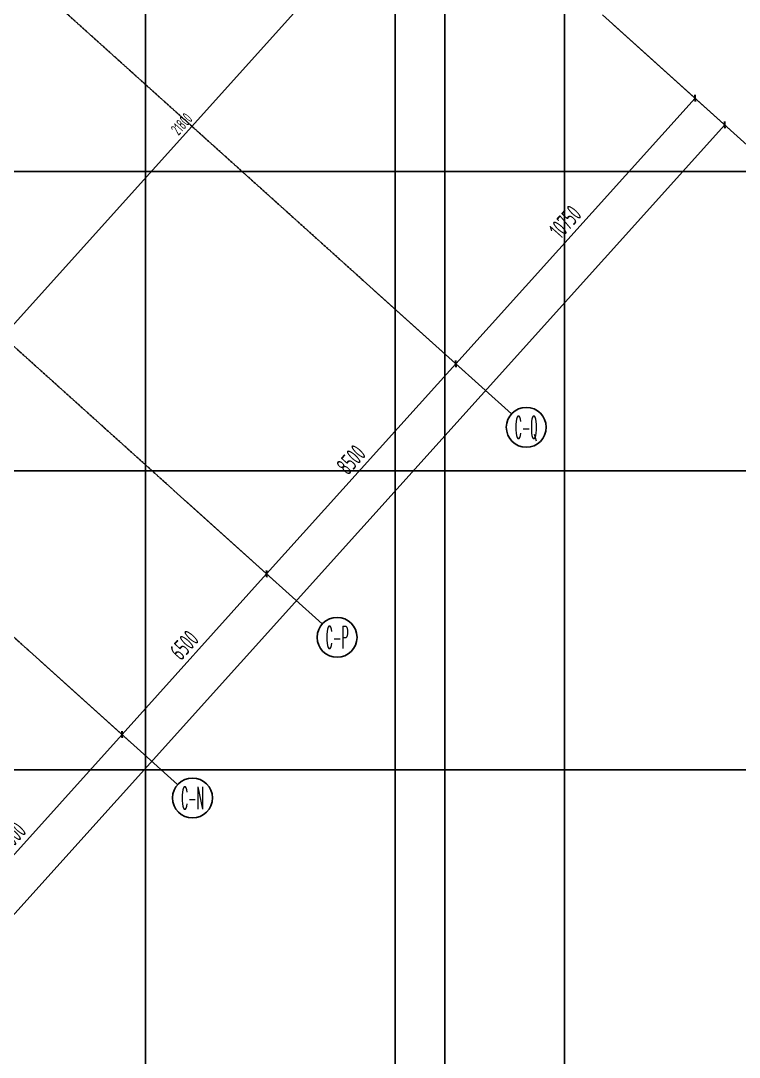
# Model space of a CAD drawing. Extents: x -20827274 to 1300756471, y -549375 to 3431892.
# Drawn here: x 73986 to 95591, y -309151 to -277979 of the extents above; entities that cross this region are included whole.
import ezdxf
from ezdxf.enums import TextEntityAlignment as Align

# ---------------------------------------------------------------- set-up
doc = ezdxf.new("R2010")
doc.units = 0
doc.header["$LTSCALE"] = 10
doc.linetypes.add('暖附图底图$0$DASH', pattern=[0.35, 0.25, -0.1])
doc.linetypes.add('暖附图底图$0$DOTE', pattern=[2.42, 2, -0.2, 0.02, -0.2])
for name, color, linetype in [('1-zs', 3, 'Continuous'), ('AXIS_TEXT', 7, 'Continuous'), ('H-TH_DIM', 3, 'Continuous'), ('暖附图底图$0$1-标注暖通', 8, 'Continuous'), ('暖附图底图$0$AXIS', 8, 'Continuous'), ('暖附图底图$0$AXIS_TEXT', 8, 'Continuous'), ('暖附图底图$0$DOTE', 8, 'Continuous')]:
    doc.layers.add(name, color=color, linetype=linetype)
doc.styles.add('8B2_02_T3', font='tssdeng.shx', dxfattribs={"width": 0.6, "bigfont": 'TSSDCHN.shx'})
doc.styles.add('COMPLEX', font='COMPLEX.shx', dxfattribs={"width": 0.65})
doc.styles.add('暖附图底图$0$8B2_02_T3', font='tssdeng.shx', dxfattribs={"width": 0.6, "bigfont": 'TSSDCHN.shx'})
doc.styles.add('暖附图底图$0$_TCH_AXIS', font='COMPLEX', dxfattribs={"bigfont": 'GBCBIG'})
doc.dimstyles.new('_TCH_ARCH&&100', dxfattribs={"dimtxt": 350, "dimasz": 100, "dimexe": 250, "dimexo": 300, "dimgap": 100, "dimtad": 1, "dimdec": 0, "dimrnd": 50, "dimzin": 0, "dimdsep": 46, "dimtxsty": '8B2_02_T3', "dimblk": 'ARCHTICK', "dimcen": 0.09, "dimclrt": 7, "dimazin": 2, "dimtfac": 1, "dimtdec": 0, "dimtix": 1, "dimtmove": 2, "dimatfit": 3, "dimfxl": 0, "dimtolj": 1, "dimtzin": 0, "dimarcsym": 0})
doc.dimstyles.new('暖附图底图$0$_TCH_ARCH&&150', dxfattribs={"dimtxt": 525, "dimasz": 150, "dimexe": 375, "dimexo": 450, "dimgap": 150, "dimtad": 1, "dimdec": 0, "dimrnd": 50, "dimzin": 0, "dimdsep": 46, "dimtxsty": '暖附图底图$0$8B2_02_T3', "dimblk": '暖附图底图$0$_ArchTick', "dimcen": 0.09, "dimclrt": 7, "dimazin": 2, "dimtfac": 1, "dimtdec": 0, "dimtix": 1, "dimtmove": 2, "dimatfit": 3, "dimfxl": 0, "dimtolj": 1, "dimtzin": 0, "dimarcsym": 0})

# ---------------------------------------------------------------- blocks, each defined once
blk = doc.blocks.new('_AXISO')
blk.add_circle((0, 0), 0.5)
at = {"layer": 'AXIS_TEXT', "style": 'COMPLEX', "width": 1.041667}
blk.add_attdef('A', text='', height=0.56, dxfattribs=at).set_placement((-0.25, -0.28), (0.25, -0.28), align=Align.FIT)
blk = doc.blocks.new('暖附图底图$0$_ArchTick')
at = {"color": 0, "linetype": 'ByBlock', "const_width": 0.4}
blk.add_lwpolyline([(-0.5, -0.5), (0.5, 0.5)], dxfattribs=at)
blk = doc.blocks.new('*D3353')
at = {"layer": 'Defpoints', "color": 0, "transparency": 16777216}
for p in [(91475, -277801), (95154, -281113), (1979, -377196)]:
    blk.add_point(p, dxfattribs=at)
at = {"layer": '暖附图底图$0$AXIS', "color": 0, "lineweight": -2, "transparency": 16777216}
for p, q in [((91809, -278102), (95432, -281364)), ((5657, -380508), (95154, -281113)), ((2313, -377497), (5936, -380759))]:
    blk.add_line(p, q, dxfattribs=at)
at = {"layer": '暖附图底图$0$AXIS', "color": 0, "lineweight": -2, "transparency": 16777216, "xscale": 150, "yscale": 150, "zscale": 150}
for p, rotation in [((95154, -281113), 47.99999999999579), ((5657, -380508), 227.9999999999958)]:
    blk.add_blockref('暖附图底图$0$_ArchTick', p, dxfattribs=dict(at, rotation=rotation))
at = {"layer": '暖附图底图$0$AXIS', "color": 7, "transparency": 16777216, "insert": (50099, -330535), "char_height": 525, "attachment_point": 5, "rotation": 48, "style": '暖附图底图$0$8B2_02_T3'}
blk.add_mtext('\\A1;133750', dxfattribs=at)
blk = doc.blocks.new('*D3365')
at = {"layer": 'Defpoints', "color": 0, "transparency": 16777216}
for p in [(74245, -296937), (77032, -299446), (68223, -303625)]:
    blk.add_point(p, dxfattribs=at)
at = {"layer": '暖附图底图$0$AXIS', "color": 0, "lineweight": -2, "transparency": 16777216}
for p, q in [((74579, -297238), (77310, -299697)), ((71010, -306134), (77032, -299446)), ((68557, -303926), (71288, -306385))]:
    blk.add_line(p, q, dxfattribs=at)
at = {"layer": '暖附图底图$0$AXIS', "color": 0, "lineweight": -2, "transparency": 16777216, "xscale": 150, "yscale": 150, "zscale": 150}
for p, rotation in [((77032, -299446), 47.99999999999577), ((71010, -306134), 227.9999999999958)]:
    blk.add_blockref('暖附图底图$0$_ArchTick', p, dxfattribs=dict(at, rotation=rotation))
at = {"layer": '暖附图底图$0$AXIS', "color": 7, "transparency": 16777216, "insert": (73714, -302514), "char_height": 525, "attachment_point": 5, "rotation": 48, "style": '暖附图底图$0$8B2_02_T3'}
blk.add_mtext('\\A1;9000', dxfattribs=at)
blk = doc.blocks.new('*D3366')
at = {"layer": 'Defpoints', "color": 0, "transparency": 16777216}
for p in [(78594, -292106), (81381, -294615), (74245, -296937)]:
    blk.add_point(p, dxfattribs=at)
at = {"layer": '暖附图底图$0$AXIS', "color": 0, "lineweight": -2, "transparency": 16777216}
for p, q in [((78929, -292407), (81660, -294866)), ((77032, -299446), (81381, -294615)), ((74579, -297238), (77310, -299697))]:
    blk.add_line(p, q, dxfattribs=at)
at = {"layer": '暖附图底图$0$AXIS', "color": 0, "lineweight": -2, "transparency": 16777216, "xscale": 150, "yscale": 150, "zscale": 150}
for p, rotation in [((81381, -294615), 47.99999999999583), ((77032, -299446), 227.9999999999959)]:
    blk.add_blockref('暖附图底图$0$_ArchTick', p, dxfattribs=dict(at, rotation=rotation))
at = {"layer": '暖附图底图$0$AXIS', "color": 7, "transparency": 16777216, "insert": (78900, -296755), "char_height": 525, "attachment_point": 5, "rotation": 48, "style": '暖附图底图$0$8B2_02_T3'}
blk.add_mtext('\\A1;6500', dxfattribs=at)
blk = doc.blocks.new('*D3367')
at = {"layer": 'Defpoints', "color": 0, "transparency": 16777216}
for p in [(84282, -285789), (87069, -288299), (78594, -292106)]:
    blk.add_point(p, dxfattribs=at)
at = {"layer": '暖附图底图$0$AXIS', "color": 0, "lineweight": -2, "transparency": 16777216}
for p, q in [((84616, -286091), (87347, -288550)), ((81381, -294615), (87069, -288299)), ((78929, -292407), (81660, -294866))]:
    blk.add_line(p, q, dxfattribs=at)
at = {"layer": '暖附图底图$0$AXIS', "color": 0, "lineweight": -2, "transparency": 16777216, "xscale": 150, "yscale": 150, "zscale": 150}
for p, rotation in [((87069, -288299), 47.99999999999585), ((81381, -294615), 227.9999999999959)]:
    blk.add_blockref('暖附图底图$0$_ArchTick', p, dxfattribs=dict(at, rotation=rotation))
at = {"layer": '暖附图底图$0$AXIS', "color": 7, "transparency": 16777216, "insert": (83918, -291181), "char_height": 525, "attachment_point": 5, "rotation": 48, "style": '暖附图底图$0$8B2_02_T3'}
blk.add_mtext('\\A1;8500', dxfattribs=at)
blk = doc.blocks.new('*D3368')
at = {"layer": 'Defpoints', "color": 0, "transparency": 16777216}
for p in [(91475, -277801), (94262, -280310), (84282, -285789)]:
    blk.add_point(p, dxfattribs=at)
at = {"layer": '暖附图底图$0$AXIS', "color": 0, "lineweight": -2, "transparency": 16777216}
for p, q in [((91809, -278102), (94541, -280561)), ((87069, -288299), (94262, -280310)), ((84616, -286091), (87347, -288550))]:
    blk.add_line(p, q, dxfattribs=at)
at = {"layer": '暖附图底图$0$AXIS', "color": 0, "lineweight": -2, "transparency": 16777216, "xscale": 150, "yscale": 150, "zscale": 150}
for p, rotation in [((94262, -280310), 47.99999999999567), ((87069, -288299), 227.9999999999957)]:
    blk.add_blockref('暖附图底图$0$_ArchTick', p, dxfattribs=dict(at, rotation=rotation))
at = {"layer": '暖附图底图$0$AXIS', "color": 7, "transparency": 16777216, "insert": (90359, -284028), "char_height": 525, "attachment_point": 5, "rotation": 48, "style": '暖附图底图$0$8B2_02_T3'}
blk.add_mtext('\\A1;10750', dxfattribs=at)
blk = doc.blocks.new('_ArchTick')
at = {"color": 0, "linetype": 'ByBlock', "const_width": 0.4}
blk.add_lwpolyline([(-0.5, -0.5), (0.5, 0.5)], dxfattribs=at)
blk = doc.blocks.new('*D1114')
at = {"layer": 'Defpoints', "color": 0, "transparency": 16777216}
for p in [(80814, -268202), (86325, -273164), (66221, -284409)]:
    blk.add_point(p, dxfattribs=at)
at = {"layer": 'H-TH_DIM', "color": 0, "lineweight": -2, "transparency": 16777216}
for p, q in [((81037, -268402), (86511, -273331)), ((71732, -289372), (86325, -273164)), ((66444, -284610), (71917, -289539))]:
    blk.add_line(p, q, dxfattribs=at)
at = {"layer": 'H-TH_DIM', "color": 0, "lineweight": -2, "transparency": 16777216, "xscale": 100, "yscale": 100, "zscale": 100}
for p, rotation in [((86325, -273164), 47.99999999999576), ((71732, -289372), 227.9999999999958)]:
    blk.add_blockref('_ArchTick', p, dxfattribs=dict(at, rotation=rotation))
at = {"layer": 'H-TH_DIM', "color": 7, "transparency": 16777216, "insert": (78824, -281084), "char_height": 350, "attachment_point": 5, "rotation": 48, "style": '8B2_02_T3'}
blk.add_mtext('\\A1;21800', dxfattribs=at)
blk = doc.blocks.new('暖附图底图$0$AFSFCS')
at = {"layer": '暖附图底图$0$AXIS'}
for p, q in [((91475.1, -277800.6), (95933.9, -281815.4)), ((84281.9, -285789.4), (88740.8, -289804.2)), ((78594.3, -292106.2), (83053.2, -296120.9)), ((74245, -296936.6), (78703.8, -300951.4))]:
    blk.add_line(p, q, dxfattribs=at)
at = {"layer": '暖附图底图$0$DOTE', "color": 16, "linetype": '暖附图底图$0$DOTE', "ltscale": 1.5}
for p, q in [((77741.4, -155629.3), (77741.4, -385768.2)), ((85241.4, -155629.3), (85241.4, -385768.2))]:
    blk.add_line(p, q, dxfattribs=at)
at = {"layer": '暖附图底图$0$DOTE', "color": 127, "linetype": '暖附图底图$0$DOTE', "ltscale": 1.5}
for p, q in [((86741.4, -155629.3), (86741.4, -385768.2)), ((90341.4, -155629.3), (90341.4, -385768.2)), ((60642.8, -264504.6), (84281.9, -285789.4)), ((54955.2, -270821.4), (78594.3, -292106.2)), ((50605.8, -275651.8), (74245, -296936.6)), ((145070.3, -282510.4), (16241.4, -282510.4)), ((145070.3, -291510.4), (16241.4, -291510.4)), ((145070.3, -300510.4), (16241.4, -300510.4))]:
    blk.add_line(p, q, dxfattribs=at)
at = {"layer": '暖附图底图$0$AXIS'}
ref = blk.add_blockref('_AXISO', (89186.7, -290205.7), dxfattribs=dict(at, xscale=1200, yscale=1200, zscale=1200))
ref.add_attrib('A', 'C-Q', dxfattribs={"layer": '暖附图底图$0$AXIS_TEXT', "height": 678.82, "style": '暖附图底图$0$_TCH_AXIS', "width": 0.333333}).set_placement((88847.3, -290545.1), (89526.1, -290545.1), align=Align.FIT)
ref = blk.add_blockref('_AXISO', (83499.1, -296522.4), dxfattribs=dict(at, xscale=1200, yscale=1200, zscale=1200))
ref.add_attrib('A', 'C-P', dxfattribs={"layer": '暖附图底图$0$AXIS_TEXT', "height": 678.82, "style": '暖附图底图$0$_TCH_AXIS', "width": 0.328125}).set_placement((83159.7, -296861.8), (83838.5, -296861.8), align=Align.FIT)
ref = blk.add_blockref('_AXISO', (79149.7, -301352.9), dxfattribs=dict(at, xscale=1200, yscale=1200, zscale=1200))
ref.add_attrib('A', 'C-N', dxfattribs={"layer": '暖附图底图$0$AXIS_TEXT', "height": 678.82, "style": '暖附图底图$0$_TCH_AXIS', "width": 0.318182}).set_placement((78810.3, -301692.3), (79489.1, -301692.3), align=Align.FIT)
for p1, p2, distance, picture, middle in [((1978.9, -377196.2), (91475.1, -277800.6), -4950, '*D3353', (50099, -330534.6)), ((84281.9, -285789.4), (91475.1, -277800.6), -3750, '*D3368', (90358.7, -284028.3)), ((78594.3, -292106.2), (84281.9, -285789.4), -3750, '*D3367', (83918.4, -291181)), ((74245, -296936.6), (78594.3, -292106.2), -3750, '*D3366', (78899.9, -296754.6)), ((68222.8, -303624.9), (74245, -296936.6), -3750, '*D3365', (73714.1, -302514))]:
    dim = blk.add_aligned_dim(p1=p1, p2=p2, distance=distance, dimstyle='暖附图底图$0$_TCH_ARCH&&150', dxfattribs=at)
    dim.commit()
    dim.dimension.update_dxf_attribs({"geometry": picture, "text_midpoint": middle})
blk = doc.blocks.new('暖附图底图')
at = {"layer": '暖附图底图$0$1-标注暖通', "linetype": '暖附图底图$0$DASH'}
blk.add_blockref('暖附图底图$0$AFSFCS', (500000, 0), dxfattribs=at)

msp = doc.modelspace()

# ---------------------------------------------------------------- block references
at = {"layer": '1-zs'}
msp.add_blockref('暖附图底图', (-500000, 0), dxfattribs=at)

# ---------------------------------------------------------------- dimensions: what is measured, and where the dimension line sits
at = {"layer": 'H-TH_DIM'}
dim = msp.add_aligned_dim(p1=(66220.6, -284409.5), p2=(80814.3, -268201.6), distance=-7415.7, dimstyle='_TCH_ARCH&&100', dxfattribs=at)
dim.commit()
dim.dimension.update_dxf_attribs({"geometry": '*D1114', "text_midpoint": (78824, -281083.6)})

doc.saveas('drawing.dxf')
